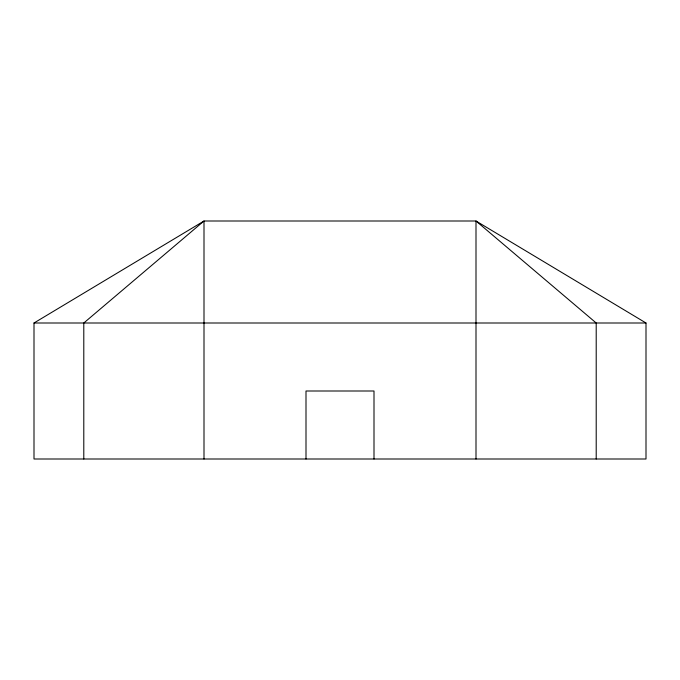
<?xml version="1.0" encoding="UTF-8"?>
<svg xmlns="http://www.w3.org/2000/svg" width="680" height="680" viewBox="0 0 680 680"><rect width="100%" height="100%" fill="white"/><g stroke="black" fill="none" stroke-linecap="round" stroke-linejoin="round"><path stroke-width="1.02" d="M34 323L204 221L476 221L646 323L646 459L34 459L34 323L646 323M596.207 459L596.207 323L476 221L476 459M374 459L374 391L306 391L306 459M204 459L204 221L83.793 323L83.793 459"/></g></svg>
